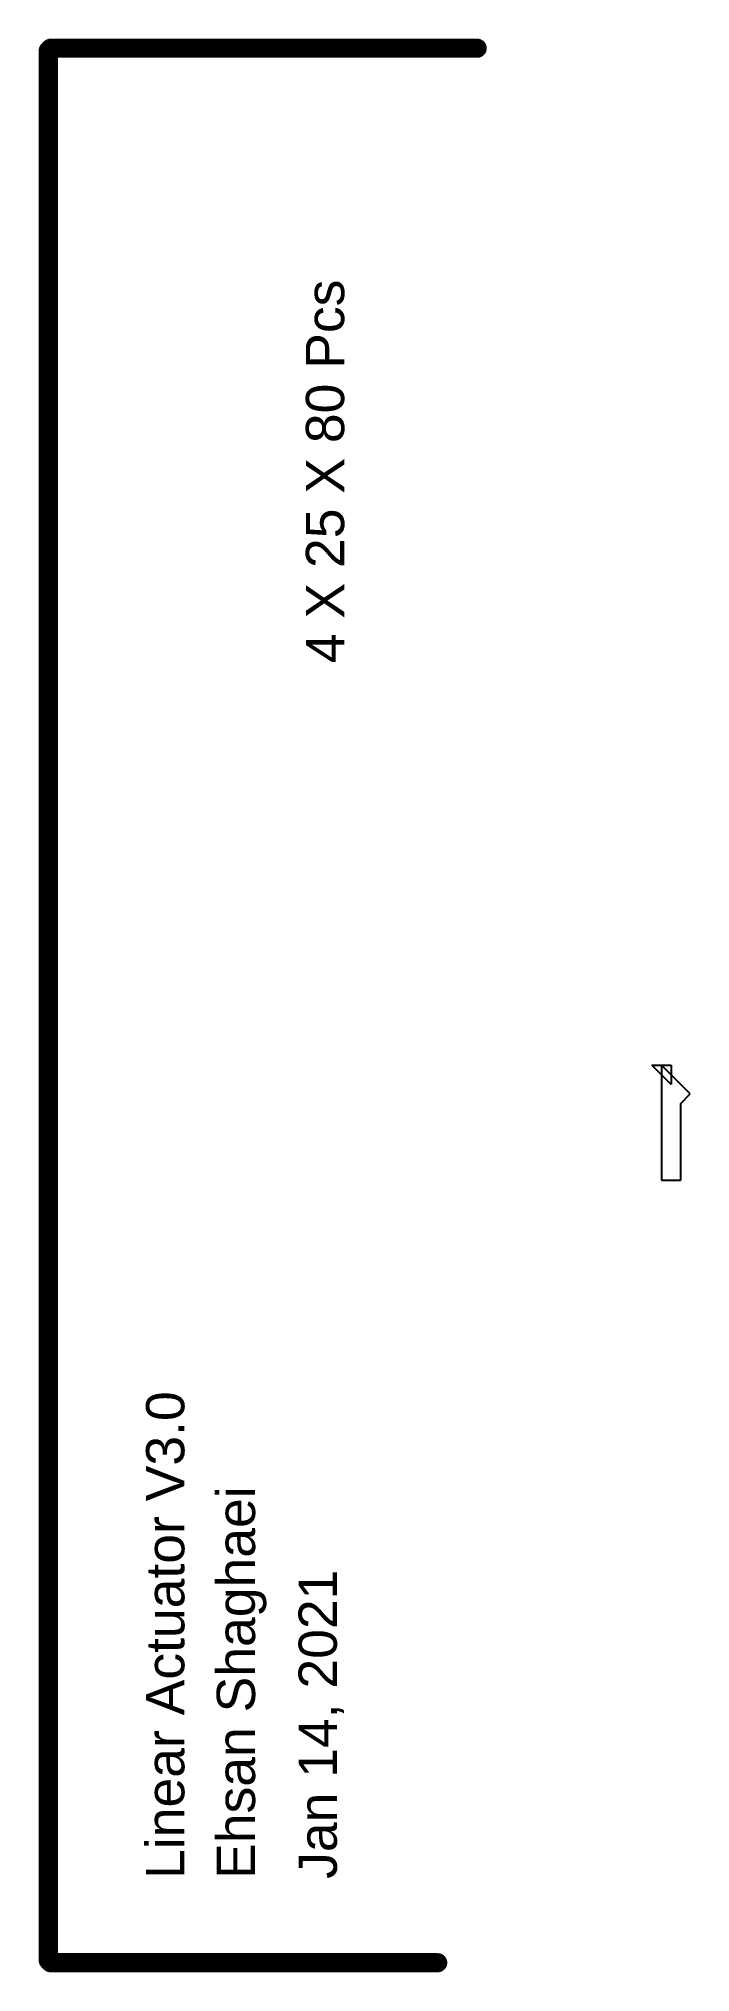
# Model space of a CAD drawing. Header units: millimetres. Extents: x -1 to 33, y 0 to 101.
import ezdxf

# ---------------------------------------------------------------- set-up
doc = ezdxf.new("R2010")
doc.units = ezdxf.units.MM
doc.layers.add('Mechanical1', color=6, linetype='Continuous')
doc.layers.add('TopLayer', color=1, linetype='Continuous')
doc.styles.add('Arial', font='arial.ttf', dxfattribs={"height": 0.2})

msp = doc.modelspace()

# ---------------------------------------------------------------- linework, layer by layer
at = {"layer": 'Mechanical1', "const_width": 1}
for points in [[(0, 100), (0.12, 100.12)], [(0, 0.24), (0, 100)], [(0.12, 100.12), (22.38, 100.12)], [(0, 0.24), (0.12, 0.12)], [(0.12, 0.12), (20.32, 0.12)]]:
    msp.add_lwpolyline(points, dxfattribs=at)
at = {"layer": 'Mechanical1', "const_width": 0.5}
for points in [[(-0.25, 100, 1), (0.25, 100, 1)], [(-0.25, 100, 1), (0.25, 100, 1)], [(-0.13, 100.12, 1), (0.37, 100.12, 1)], [(-0.13, 100.12, 1), (0.37, 100.12, 1)], [(22.13, 100.12, 1), (22.63, 100.12, 1)], [(-0.25, 0.24, 1), (0.25, 0.24, 1)], [(-0.25, 0.24, 1), (0.25, 0.24, 1)], [(-0.13, 0.12, 1), (0.37, 0.12, 1)], [(-0.13, 0.12, 1), (0.37, 0.12, 1)], [(20.07, 0.12, 1), (20.57, 0.12, 1)]]:
    msp.add_lwpolyline(points, format="xyb", close=True, dxfattribs=at)
at = {"layer": 'TopLayer'}
for p, q in [((32.5, 46), (31.5, 47)), ((31.5, 47), (32.5, 47)), ((33.5, 45.5), (32, 47)), ((32, 47), (32, 41)), ((32.5, 47), (32.5, 46)), ((33, 45), (33.5, 45.5)), ((33, 41), (33, 45)), ((32, 41), (33, 41))]:
    msp.add_line(p, q, dxfattribs=at)

# ---------------------------------------------------------------- texts
at = {"layer": 'TopLayer', "style": 'Arial'}
for s, p in [('4 X 25 X 80 Pcs', (15.44, 68)), ('Linear Actuator V3.0', (7.1, 4.5)), ('Ehsan Shaghaei', (10.79, 4.5)), ('Jan 14, 2021', (15.06, 4.5))]:
    msp.add_text(s, height=2, rotation=90, dxfattribs=at).set_placement(p)

doc.saveas('drawing.dxf')
